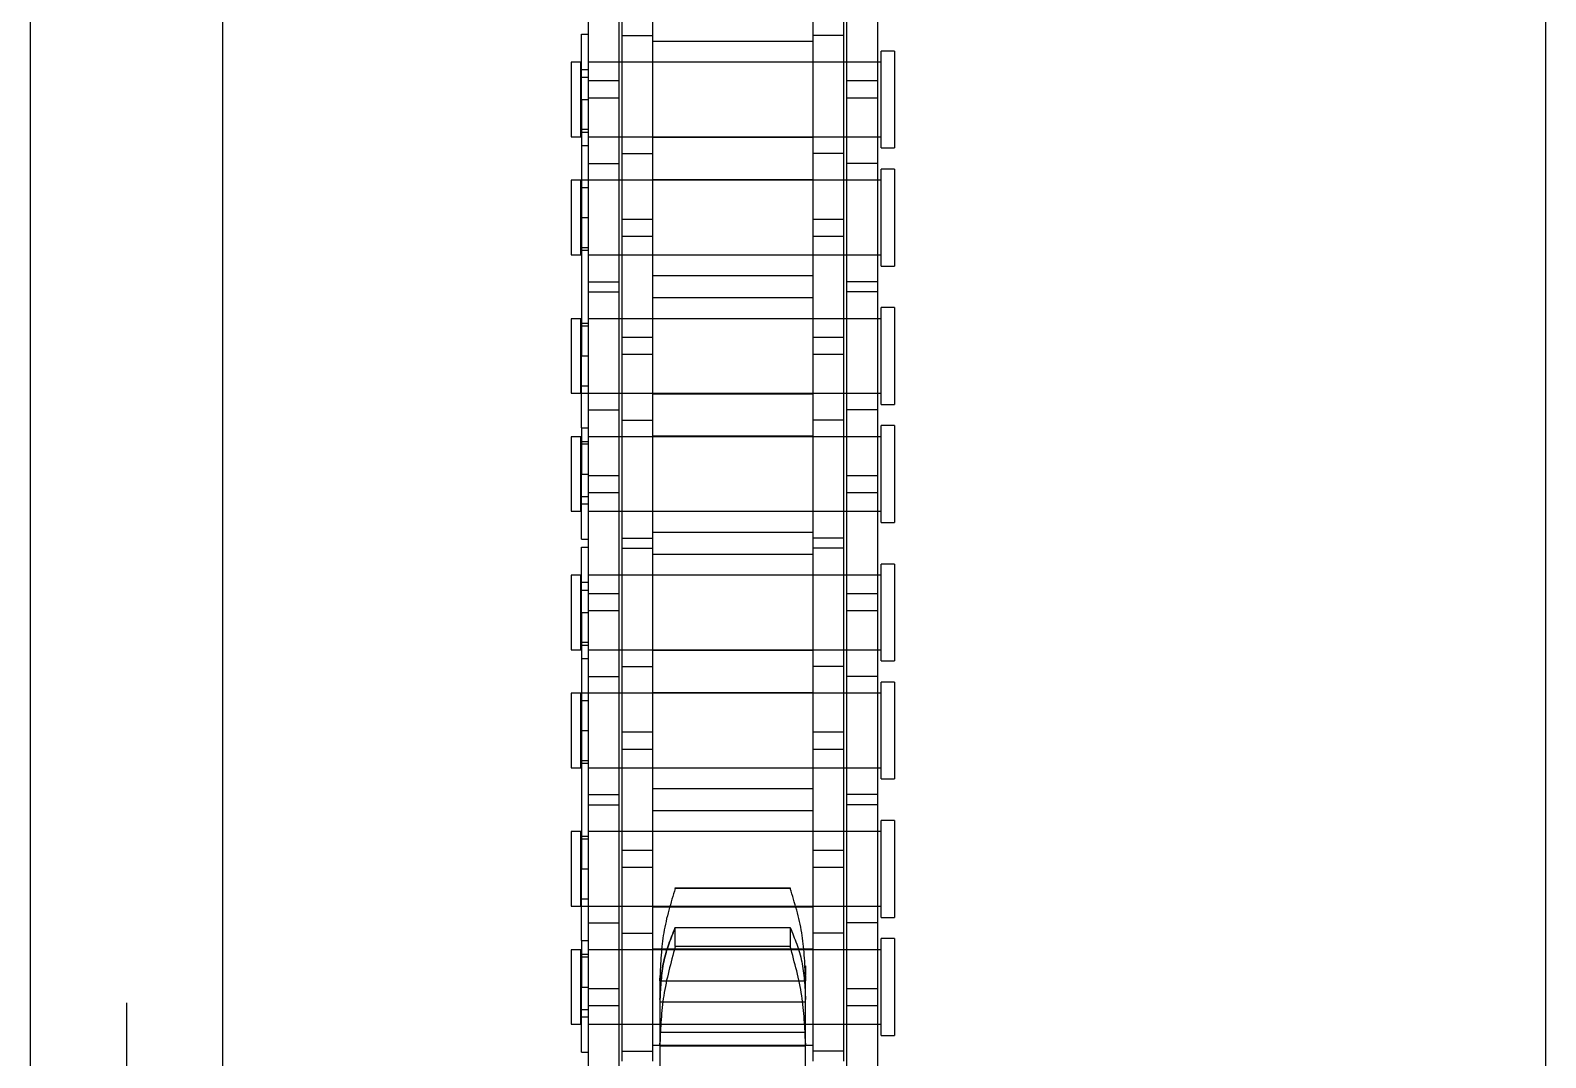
# Model space of a CAD drawing. Header units: metres. Extents: x 0 to 63075, y 0 to 44550.
# Drawn here: x 14315.3 to 14390.3, y 27020.2 to 27071.1 of the extents above; entities that cross this region are included whole.
import ezdxf

# ---------------------------------------------------------------- set-up
doc = ezdxf.new("R2010")
doc.units = ezdxf.units.M
doc.header["$LTSCALE"] = 75
doc.linetypes.add('HIDDEN2', pattern=[4.7625, 3.175, -1.5875])
for name, color, linetype in [('SDM', 7, 'Continuous'), ('SL4', 4, 'Continuous'), ('ST1', 7, 'HIDDEN2')]:
    doc.layers.add(name, color=color, linetype=linetype)

# ---------------------------------------------------------------- blocks, each defined once
blk = doc.blocks.new('A$Ca53c419a')
at = {"layer": 'SL4'}
for p, q in [((3664.713, 495.765), (2339.738, 495.765)), ((2339.738, 486.24), (3664.713, 486.24)), ((2339.738, 420.765), (3664.713, 420.765))]:
    blk.add_line(p, q, dxfattribs=at)
at = {"layer": 'ST1'}
for p, q in [((3664.713, 491.003), (2339.738, 491.003)), ((2339.738, 486.24), (3664.713, 486.24)), ((2595.773, 469), (2592.083, 469)), ((2592.083, 469), (2592.083, 468.526)), ((2595.773, 468.526), (2595.773, 469)), ((2601.621, 469), (2597.931, 469)), ((2597.931, 469), (2597.931, 468.526)), ((2601.621, 468.526), (2601.621, 469)), ((2608.473, 469), (2604.783, 469)), ((2604.783, 469), (2604.783, 468.526)), ((2608.473, 468.526), (2608.473, 469)), ((2614.321, 469), (2610.631, 469)), ((2610.631, 469), (2610.631, 468.526)), ((2614.321, 468.526), (2614.321, 469)), ((2621.173, 469), (2617.483, 469)), ((2617.483, 469), (2617.483, 468.526)), ((2621.173, 468.526), (2621.173, 469)), ((2627.021, 469), (2623.331, 469)), ((2623.331, 469), (2623.331, 468.526)), ((2627.021, 468.526), (2627.021, 469)), ((2633.873, 469), (2630.183, 469)), ((2630.183, 469), (2630.183, 468.526)), ((2633.873, 468.526), (2633.873, 469)), ((2639.721, 469), (2636.031, 469)), ((2636.031, 469), (2636.031, 468.526)), ((2639.721, 468.526), (2639.721, 469)), ((2592.996, 468.157), (2583.901, 468.157)), ((2590.697, 468.489), (2590.697, 468.157)), ((2590.697, 468.489), (2593.928, 468.489)), ((2592.083, 468.526), (2595.773, 468.526)), ((2592.083, 468.157), (2592.083, 466.637)), ((2592.083, 468.157), (2592.083, 453.659)), ((2592.452, 468.526), (2592.452, 468.157)), ((2592.821, 468.489), (2592.821, 468.157)), ((2593.856, 468.157), (2592.996, 468.157)), ((2592.996, 466.637), (2592.996, 468.157)), ((2602.951, 468.157), (2593.856, 468.157)), ((2593.856, 468.157), (2593.856, 466.637)), ((2593.928, 468.489), (2593.928, 468.157)), ((2596.224, 468.489), (2593.928, 468.489)), ((2595.404, 468.157), (2595.404, 468.526)), ((2595.547, 468.489), (2595.547, 468.157)), ((2595.773, 466.637), (2595.773, 468.157)), ((2595.773, 453.659), (2595.773, 468.157)), ((2596.224, 468.489), (2599.776, 468.489)), ((2596.224, 468.489), (2596.224, 468.157)), ((2597.103, 468.157), (2597.103, 466.637)), ((2597.931, 468.526), (2601.621, 468.526)), ((2597.931, 468.489), (2597.931, 466.637)), ((2597.931, 468.157), (2597.931, 453.659)), ((2598.3, 468.526), (2598.3, 468.157)), ((2599.776, 468.489), (2599.776, 468.157)), ((2612.476, 468.489), (2599.776, 468.489)), ((2601.252, 468.157), (2601.252, 468.526)), ((2601.395, 468.489), (2601.395, 468.157)), ((2601.621, 466.637), (2601.621, 468.157)), ((2601.621, 453.659), (2601.621, 468.157)), ((2602.951, 468.157), (2602.951, 466.637)), ((2609.301, 468.157), (2602.951, 468.157)), ((2603.453, 468.157), (2603.453, 466.637)), ((2604.783, 468.526), (2608.473, 468.526)), ((2604.783, 468.157), (2604.783, 466.637)), ((2604.783, 468.157), (2604.783, 453.659)), ((2605.009, 468.489), (2605.009, 468.157)), ((2605.152, 468.526), (2605.152, 468.157)), ((2606.628, 468.489), (2606.628, 468.157)), ((2608.104, 468.157), (2608.104, 468.526)), ((2608.473, 466.637), (2608.473, 468.489)), ((2608.473, 453.659), (2608.473, 468.157)), ((2609.301, 468.157), (2609.301, 466.637)), ((2618.396, 468.157), (2609.301, 468.157)), ((2610.18, 468.157), (2610.18, 468.489)), ((2610.631, 468.526), (2614.321, 468.526)), ((2610.631, 468.157), (2610.631, 466.637)), ((2610.631, 468.157), (2610.631, 453.659)), ((2610.857, 468.489), (2610.857, 468.157)), ((2611, 468.526), (2611, 468.157)), ((2612.476, 468.489), (2612.476, 468.157)), ((2612.476, 468.489), (2615.707, 468.489)), ((2612.548, 466.637), (2612.548, 468.157)), ((2613.408, 468.157), (2613.408, 466.637)), ((2613.583, 468.489), (2613.583, 468.157)), ((2613.952, 468.157), (2613.952, 468.526)), ((2614.321, 466.637), (2614.321, 468.157)), ((2614.321, 453.659), (2614.321, 468.157)), ((2615.707, 468.489), (2615.707, 468.157)), ((2616.097, 468.489), (2616.097, 468.157)), ((2616.097, 468.489), (2619.328, 468.489)), ((2617.483, 468.526), (2621.173, 468.526)), ((2617.483, 468.157), (2617.483, 466.637)), ((2617.483, 468.157), (2617.483, 453.659)), ((2617.852, 468.526), (2617.852, 468.157)), ((2618.221, 468.489), (2618.221, 468.157)), ((2619.256, 468.157), (2618.396, 468.157)), ((2618.396, 466.637), (2618.396, 468.157)), ((2628.351, 468.157), (2619.256, 468.157)), ((2619.256, 468.157), (2619.256, 466.637)), ((2619.328, 468.489), (2619.328, 468.157)), ((2621.624, 468.489), (2619.328, 468.489)), ((2620.804, 468.157), (2620.804, 468.526)), ((2620.947, 468.489), (2620.947, 468.157)), ((2621.173, 466.637), (2621.173, 468.157)), ((2621.173, 453.659), (2621.173, 468.157)), ((2621.624, 468.489), (2625.176, 468.489)), ((2621.624, 468.489), (2621.624, 468.157)), ((2622.503, 468.157), (2622.503, 466.637)), ((2623.331, 468.526), (2627.021, 468.526)), ((2623.331, 468.489), (2623.331, 466.637)), ((2623.331, 468.157), (2623.331, 453.659)), ((2623.7, 468.526), (2623.7, 468.157)), ((2625.176, 468.489), (2625.176, 468.157)), ((2637.876, 468.489), (2625.176, 468.489)), ((2626.652, 468.157), (2626.652, 468.526)), ((2626.795, 468.489), (2626.795, 468.157)), ((2627.021, 466.637), (2627.021, 468.157)), ((2627.021, 453.659), (2627.021, 468.157)), ((2628.351, 468.157), (2628.351, 466.637)), ((2634.701, 468.157), (2628.351, 468.157)), ((2628.853, 468.157), (2628.853, 466.637)), ((2630.183, 468.526), (2633.873, 468.526)), ((2630.183, 468.157), (2630.183, 466.637)), ((2630.183, 468.157), (2630.183, 453.659)), ((2630.409, 468.489), (2630.409, 468.157)), ((2630.552, 468.526), (2630.552, 468.157)), ((2632.028, 468.489), (2632.028, 468.157)), ((2633.504, 468.157), (2633.504, 468.526)), ((2633.873, 466.637), (2633.873, 468.489)), ((2633.873, 453.659), (2633.873, 468.157)), ((2634.701, 468.157), (2634.701, 466.637)), ((2643.796, 468.157), (2634.701, 468.157)), ((2635.58, 468.157), (2635.58, 468.489)), ((2636.031, 468.526), (2639.721, 468.526)), ((2636.031, 468.157), (2636.031, 466.637)), ((2636.031, 468.157), (2636.031, 453.659)), ((2636.257, 468.489), (2636.257, 468.157)), ((2636.4, 468.526), (2636.4, 468.157)), ((2637.876, 468.489), (2637.876, 468.157)), ((2637.876, 468.489), (2641.107, 468.489)), ((2637.948, 466.637), (2637.948, 468.157)), ((2638.808, 468.157), (2638.808, 466.637)), ((2638.983, 468.489), (2638.983, 468.157)), ((2639.352, 468.157), (2639.352, 468.526)), ((2639.721, 466.637), (2639.721, 468.157)), ((2639.721, 453.659), (2639.721, 468.157)), ((2641.107, 468.489), (2641.107, 468.157)), ((2592.996, 466.637), (2583.901, 466.637)), ((2593.856, 466.637), (2592.996, 466.637)), ((2602.951, 466.637), (2593.856, 466.637)), ((2609.301, 466.637), (2602.951, 466.637)), ((2618.396, 466.637), (2609.301, 466.637)), ((2619.256, 466.637), (2618.396, 466.637)), ((2628.351, 466.637), (2619.256, 466.637)), ((2634.701, 466.637), (2628.351, 466.637)), ((2643.796, 466.637), (2634.701, 466.637)), ((2596.601, 466.485), (2590.251, 466.485)), ((2590.753, 466.485), (2590.753, 464.965)), ((2592.083, 466.485), (2592.083, 464.965)), ((2595.773, 464.965), (2595.773, 466.485)), ((2596.601, 466.485), (2596.601, 464.965)), ((2605.696, 466.485), (2596.601, 466.485)), ((2597.931, 466.485), (2597.931, 464.965)), ((2599.848, 464.965), (2599.848, 466.485)), ((2600.708, 466.485), (2600.708, 464.965)), ((2601.621, 464.965), (2601.621, 466.485)), ((2604.783, 466.485), (2604.783, 464.965)), ((2606.556, 466.485), (2605.696, 466.485)), ((2605.696, 464.965), (2605.696, 466.485)), ((2615.651, 466.485), (2606.556, 466.485)), ((2606.556, 466.485), (2606.556, 464.965)), ((2608.473, 464.965), (2608.473, 466.485)), ((2609.803, 466.485), (2609.803, 464.965)), ((2610.631, 466.485), (2610.631, 464.965)), ((2614.321, 464.965), (2614.321, 466.485)), ((2615.651, 466.485), (2615.651, 464.965)), ((2622.001, 466.485), (2615.651, 466.485)), ((2616.153, 466.485), (2616.153, 464.965)), ((2617.483, 466.485), (2617.483, 464.965)), ((2621.173, 464.965), (2621.173, 466.485)), ((2622.001, 466.485), (2622.001, 464.965)), ((2631.096, 466.485), (2622.001, 466.485)), ((2623.331, 466.485), (2623.331, 464.965)), ((2625.248, 464.965), (2625.248, 466.485)), ((2626.108, 466.485), (2626.108, 464.965)), ((2627.021, 464.965), (2627.021, 466.485)), ((2630.183, 466.485), (2630.183, 464.965)), ((2631.956, 466.485), (2631.096, 466.485)), ((2631.096, 464.965), (2631.096, 466.485)), ((2641.051, 466.485), (2631.956, 466.485)), ((2631.956, 466.485), (2631.956, 464.965)), ((2633.873, 464.965), (2633.873, 466.485)), ((2635.203, 466.485), (2635.203, 464.965)), ((2636.031, 466.485), (2636.031, 464.965)), ((2639.721, 464.965), (2639.721, 466.485)), ((2641.051, 466.485), (2641.051, 464.965)), ((2647.401, 466.485), (2641.051, 466.485)), ((2591.012, 464.605), (2588.098, 464.605)), ((2596.601, 464.965), (2590.251, 464.965)), ((2591.012, 464.605), (2591.012, 457.395)), ((2591.14, 464.605), (2591.012, 464.605)), ((2591.012, 464.605), (2591.14, 464.605)), ((2591.036, 457.035), (2591.036, 464.965)), ((2593.305, 464.605), (2591.14, 464.605)), ((2591.698, 464.605), (2591.698, 457.395)), ((2592.083, 464.965), (2592.083, 457.035)), ((2593.196, 464.605), (2593.196, 457.395)), ((2594.235, 464.605), (2593.305, 464.605)), ((2594.235, 464.605), (2594.235, 457.395)), ((2594.362, 464.605), (2594.235, 464.605)), ((2594.235, 464.605), (2594.362, 464.605)), ((2594.502, 464.605), (2594.362, 464.605)), ((2595.773, 457.035), (2595.773, 464.965)), ((2595.816, 464.965), (2595.816, 457.035)), ((2605.696, 464.965), (2596.601, 464.965)), ((2597.888, 457.035), (2597.888, 464.965)), ((2597.931, 464.965), (2597.931, 457.035)), ((2601.621, 457.035), (2601.621, 464.965)), ((2602.668, 464.965), (2602.668, 457.035)), ((2603.736, 457.035), (2603.736, 464.965)), ((2604.783, 464.965), (2604.783, 457.035)), ((2606.556, 464.965), (2605.696, 464.965)), ((2615.651, 464.965), (2606.556, 464.965)), ((2608.473, 457.035), (2608.473, 464.965)), ((2608.516, 464.965), (2608.516, 457.035)), ((2610.588, 457.035), (2610.588, 464.965)), ((2610.631, 464.965), (2610.631, 457.035)), ((2614.321, 457.035), (2614.321, 464.965)), ((2615.368, 464.965), (2615.368, 457.035)), ((2622.001, 464.965), (2615.651, 464.965)), ((2616.436, 457.035), (2616.436, 464.965)), ((2617.483, 464.965), (2617.483, 457.035)), ((2621.173, 457.035), (2621.173, 464.965)), ((2621.216, 464.965), (2621.216, 457.035)), ((2631.096, 464.965), (2622.001, 464.965)), ((2623.288, 457.035), (2623.288, 464.965)), ((2623.331, 464.965), (2623.331, 457.035)), ((2627.021, 457.035), (2627.021, 464.965)), ((2628.068, 464.965), (2628.068, 457.035)), ((2629.136, 457.035), (2629.136, 464.965)), ((2630.183, 464.965), (2630.183, 457.035)), ((2631.956, 464.965), (2631.096, 464.965)), ((2641.051, 464.965), (2631.956, 464.965)), ((2633.873, 457.035), (2633.873, 464.965)), ((2633.916, 464.965), (2633.916, 457.035)), ((2635.988, 457.035), (2635.988, 464.965)), ((2636.031, 464.965), (2636.031, 457.035)), ((2639.721, 457.035), (2639.721, 464.965)), ((2640.768, 464.965), (2640.768, 457.035)), ((2647.401, 464.965), (2641.051, 464.965)), ((2595.935, 458.157), (2595.935, 463.843)), ((2595.935, 463.843), (2596.873, 463.843)), ((2596.873, 463.843), (2596.873, 458.157)), ((2598.811, 463.843), (2598.835, 463.843)), ((2598.811, 458.157), (2598.811, 463.843)), ((2598.835, 463.843), (2598.835, 458.157)), ((2596.873, 458.157), (2595.935, 458.157)), ((2598.835, 458.157), (2598.811, 458.157)), ((2588.098, 457.395), (2591.012, 457.395)), ((2596.601, 457.035), (2590.251, 457.035)), ((2590.753, 455.515), (2590.753, 457.035)), ((2591.012, 457.395), (2591.14, 457.395)), ((2591.14, 457.395), (2591.012, 457.395)), ((2591.14, 457.395), (2593.305, 457.395)), ((2592.083, 457.035), (2592.083, 455.515)), ((2593.305, 457.395), (2594.235, 457.395)), ((2594.235, 457.395), (2594.362, 457.395)), ((2594.362, 457.395), (2594.235, 457.395)), ((2594.976, 457.447), (2594.362, 457.395)), ((2594.362, 457.395), (2594.502, 457.395)), ((2594.982, 457.404), (2594.502, 457.395)), ((2595.773, 455.515), (2595.773, 457.035)), ((2596.601, 455.515), (2596.601, 457.035)), ((2605.696, 457.035), (2596.601, 457.035)), ((2597.931, 457.035), (2597.931, 455.515)), ((2599.848, 455.515), (2599.848, 457.035)), ((2600.708, 457.035), (2600.708, 455.515)), ((2601.621, 455.515), (2601.621, 457.035)), ((2604.783, 457.035), (2604.783, 455.515)), ((2606.556, 457.035), (2605.696, 457.035)), ((2605.696, 455.515), (2605.696, 457.035)), ((2615.651, 457.035), (2606.556, 457.035)), ((2606.556, 457.035), (2606.556, 455.515)), ((2608.473, 455.515), (2608.473, 457.035)), ((2609.803, 455.515), (2609.803, 457.035)), ((2610.631, 457.035), (2610.631, 455.515)), ((2614.321, 455.515), (2614.321, 457.035)), ((2615.651, 455.515), (2615.651, 457.035)), ((2622.001, 457.035), (2615.651, 457.035)), ((2616.153, 455.515), (2616.153, 457.035)), ((2617.483, 457.035), (2617.483, 455.515)), ((2621.173, 455.515), (2621.173, 457.035)), ((2622.001, 455.515), (2622.001, 457.035)), ((2631.096, 457.035), (2622.001, 457.035)), ((2623.331, 457.035), (2623.331, 455.515)), ((2625.248, 455.515), (2625.248, 457.035)), ((2626.108, 457.035), (2626.108, 455.515)), ((2627.021, 455.515), (2627.021, 457.035)), ((2630.183, 457.035), (2630.183, 455.515)), ((2631.956, 457.035), (2631.096, 457.035)), ((2631.096, 455.515), (2631.096, 457.035)), ((2641.051, 457.035), (2631.956, 457.035)), ((2631.956, 457.035), (2631.956, 455.515)), ((2633.873, 455.515), (2633.873, 457.035)), ((2635.203, 455.515), (2635.203, 457.035)), ((2636.031, 457.035), (2636.031, 455.515)), ((2639.721, 455.515), (2639.721, 457.035)), ((2641.051, 455.515), (2641.051, 457.035)), ((2647.401, 457.035), (2641.051, 457.035)), ((2592.996, 455.363), (2583.901, 455.363)), ((2596.601, 455.515), (2590.251, 455.515)), ((2592.083, 455.363), (2592.083, 453.843)), ((2593.856, 455.363), (2592.996, 455.363)), ((2592.996, 453.843), (2592.996, 455.363)), ((2602.951, 455.363), (2593.856, 455.363)), ((2593.856, 455.363), (2593.856, 453.843)), ((2595.773, 453.843), (2595.773, 455.363)), ((2605.696, 455.515), (2596.601, 455.515)), ((2597.103, 453.843), (2597.103, 455.363)), ((2597.931, 455.363), (2597.931, 453.843)), ((2601.621, 453.843), (2601.621, 455.363)), ((2602.951, 453.843), (2602.951, 455.363)), ((2609.301, 455.363), (2602.951, 455.363)), ((2603.453, 453.843), (2603.453, 455.363)), ((2604.783, 455.363), (2604.783, 453.843)), ((2606.556, 455.515), (2605.696, 455.515)), ((2615.651, 455.515), (2606.556, 455.515)), ((2608.473, 453.843), (2608.473, 455.363)), ((2609.301, 453.843), (2609.301, 455.363)), ((2618.396, 455.363), (2609.301, 455.363)), ((2610.631, 455.363), (2610.631, 453.843)), ((2612.548, 453.843), (2612.548, 455.363)), ((2613.408, 455.363), (2613.408, 453.843)), ((2614.321, 453.843), (2614.321, 455.363)), ((2622.001, 455.515), (2615.651, 455.515)), ((2617.483, 455.363), (2617.483, 453.843)), ((2619.256, 455.363), (2618.396, 455.363)), ((2618.396, 453.843), (2618.396, 455.363)), ((2628.351, 455.363), (2619.256, 455.363)), ((2619.256, 455.363), (2619.256, 453.843)), ((2621.173, 453.843), (2621.173, 455.363)), ((2631.096, 455.515), (2622.001, 455.515)), ((2622.503, 453.843), (2622.503, 455.363)), ((2623.331, 455.363), (2623.331, 453.843)), ((2627.021, 453.843), (2627.021, 455.363)), ((2628.351, 453.843), (2628.351, 455.363)), ((2634.701, 455.363), (2628.351, 455.363)), ((2628.853, 453.843), (2628.853, 455.363)), ((2630.183, 455.363), (2630.183, 453.843)), ((2631.956, 455.515), (2631.096, 455.515)), ((2641.051, 455.515), (2631.956, 455.515)), ((2633.873, 453.843), (2633.873, 455.363)), ((2634.701, 453.843), (2634.701, 455.363)), ((2643.796, 455.363), (2634.701, 455.363)), ((2636.031, 455.363), (2636.031, 453.843)), ((2637.948, 453.843), (2637.948, 455.363)), ((2638.808, 455.363), (2638.808, 453.843)), ((2639.721, 453.843), (2639.721, 455.363)), ((2647.401, 455.515), (2641.051, 455.515)), ((2592.996, 453.843), (2583.901, 453.843)), ((2593.856, 453.843), (2592.996, 453.843)), ((2602.951, 453.843), (2593.856, 453.843)), ((2609.301, 453.843), (2602.951, 453.843)), ((2618.396, 453.843), (2609.301, 453.843)), ((2619.256, 453.843), (2618.396, 453.843)), ((2628.351, 453.843), (2619.256, 453.843)), ((2634.701, 453.843), (2628.351, 453.843)), ((2643.796, 453.843), (2634.701, 453.843)), ((2591.529, 453.659), (2596.326, 453.659)), ((2591.529, 453.659), (2591.529, 453)), ((2596.326, 453), (2596.326, 453.659)), ((2597.377, 453.659), (2602.174, 453.659)), ((2597.377, 453.659), (2597.377, 453)), ((2602.174, 453), (2602.174, 453.659)), ((2604.229, 453.659), (2609.026, 453.659)), ((2604.229, 453.659), (2604.229, 453)), ((2609.026, 453), (2609.026, 453.659)), ((2610.077, 453.659), (2614.874, 453.659)), ((2610.077, 453.659), (2610.077, 453)), ((2614.874, 453), (2614.874, 453.659)), ((2616.929, 453.659), (2621.726, 453.659)), ((2616.929, 453.659), (2616.929, 453)), ((2621.726, 453), (2621.726, 453.659)), ((2622.777, 453.659), (2627.574, 453.659)), ((2622.777, 453.659), (2622.777, 453)), ((2627.574, 453), (2627.574, 453.659)), ((2629.629, 453.659), (2634.426, 453.659)), ((2629.629, 453.659), (2629.629, 453)), ((2634.426, 453), (2634.426, 453.659)), ((2635.477, 453.659), (2640.274, 453.659)), ((2635.477, 453.659), (2635.477, 453)), ((2640.274, 453), (2640.274, 453.659)), ((2596.326, 453), (2591.529, 453)), ((2602.174, 453), (2597.377, 453)), ((2609.026, 453), (2604.229, 453)), ((2614.874, 453), (2610.077, 453)), ((2621.726, 453), (2616.929, 453)), ((2627.574, 453), (2622.777, 453)), ((2634.426, 453), (2629.629, 453)), ((2640.274, 453), (2635.477, 453))]:
    blk.add_line(p, q, dxfattribs=at)
for points, knots in [([(2595.935, 463.843), (2595.129, 464.065), (2593.564, 464.496), (2591.932, 464.57), (2591.14, 464.605)], [0, 0, 0, 0, 0.515256, 1, 1, 1, 1]), ([(2593.305, 464.605), (2593.953, 464.57), (2595.29, 464.496), (2596.335, 464.065), (2596.873, 463.843)], [0, 0, 0, 0, 0.484736, 1, 1, 1, 1]), ([(2596.873, 463.843), (2596.335, 464.065), (2595.29, 464.496), (2593.953, 464.57), (2593.305, 464.605)], [0, 0, 0, 0, 0.515264, 1, 1, 1, 1]), ([(2598.811, 463.843), (2598.096, 464.065), (2596.708, 464.496), (2595.128, 464.57), (2594.362, 464.605)], [0, 0, 0, 0, 0.515254, 1, 1, 1, 1]), ([(2591.14, 457.395), (2591.932, 457.43), (2593.564, 457.504), (2595.129, 457.935), (2595.935, 458.157)], [0, 0, 0, 0, 0.484722, 1, 1, 1, 1]), ([(2596.873, 458.157), (2596.335, 457.935), (2595.29, 457.504), (2593.953, 457.43), (2593.305, 457.395)], [0, 0, 0, 0, 0.515264, 1, 1, 1, 1]), ([(2594.362, 457.395), (2595.127, 457.43), (2596.708, 457.504), (2598.096, 457.935), (2598.811, 458.157)], [0, 0, 0, 0, 0.484725, 1, 1, 1, 1])]:
    blk.add_open_spline(points, degree=3, knots=knots, dxfattribs=at)

msp = doc.modelspace()

# ---------------------------------------------------------------- block references
at = {"layer": 'SDM', "rotation": 90}
msp.add_blockref('A$Ca53c419a', (14811.027, 24429.769), dxfattribs=at)

doc.saveas('drawing.dxf')
